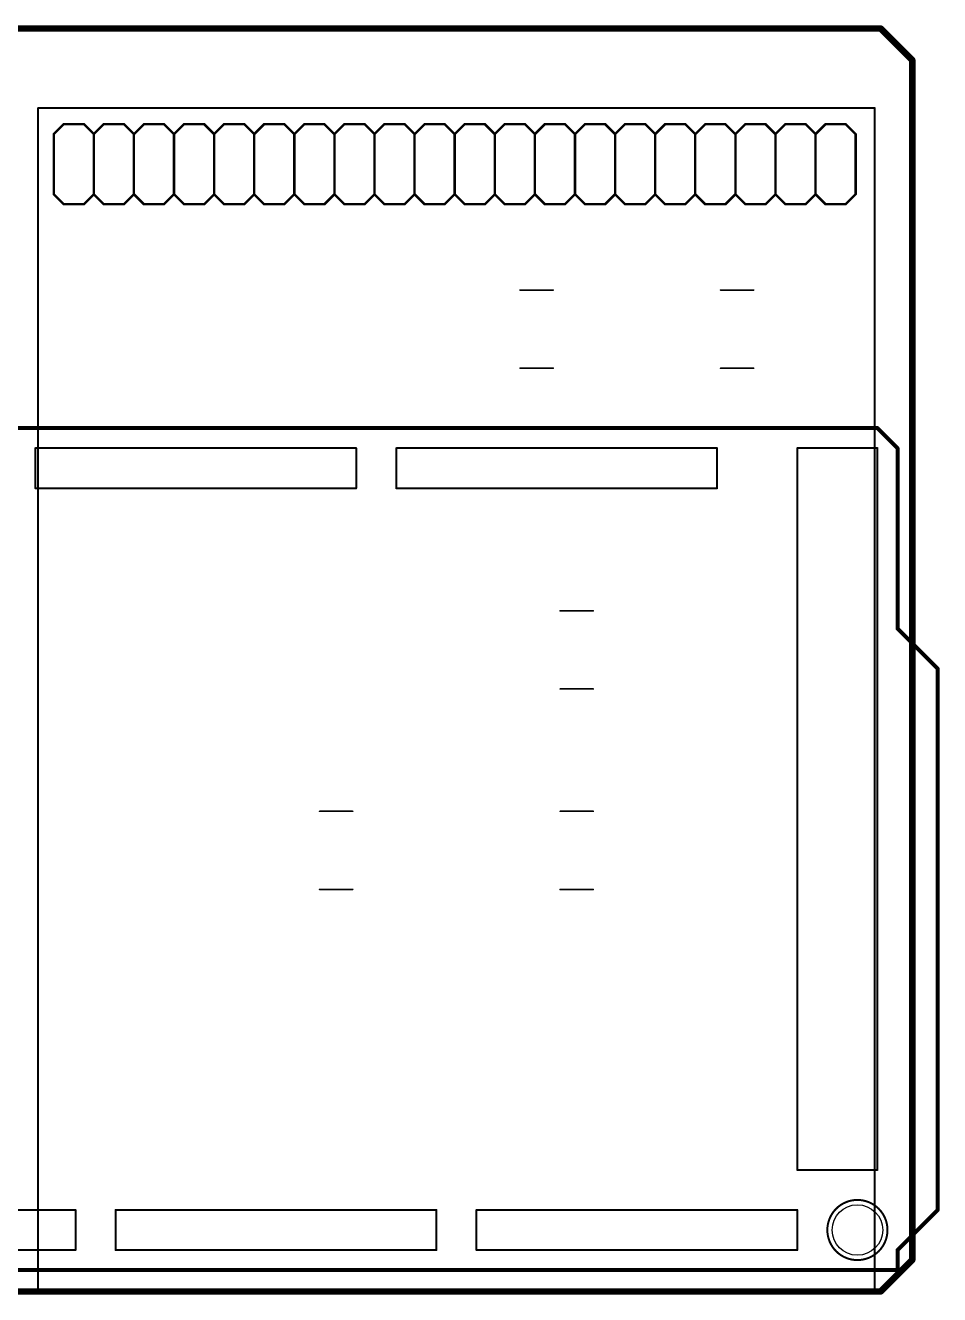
# Model space of a CAD drawing. Extents: x -3 to 102, y 0 to 80.
# Drawn here: x 43.8 to 101.7, y -0.2 to 80.2 of the extents above; entities that cross this region are included whole.
import ezdxf

# ---------------------------------------------------------------- set-up
doc = ezdxf.new("R2010")
doc.units = 0
for name, color, linetype in [('20', 7, 'CONTINUOUS'), ('21', 253, 'CONTINUOUS'), ('22', 253, 'CONTINUOUS')]:
    doc.layers.add(name, color=color, linetype=linetype)

msp = doc.modelspace()

# ---------------------------------------------------------------- linework, layer by layer
at = {"layer": '20', "const_width": 0.4064}
for points in [[(2, 80), (98, 80)], [(98, 80), (100, 78)], [(100, 2), (100, 78)], [(98, 0), (100, 2)], [(2, 0), (98, 0)]]:
    msp.add_lwpolyline(points, dxfattribs=at)
at = {"layer": '20', "const_width": 0.2032}
for points in [[(98.0718, 80.0718, 1), (97.9282, 79.9282)], [(98, 79.8984, 1), (98, 80.1016)], [(100.1016, 78, 1), (99.8984, 78)], [(99.9282, 77.9282, 1), (100.0718, 78.0718)], [(99.8984, 2, 1), (100.1016, 2)], [(100.0718, 1.9282, 1), (99.9282, 2.0718)], [(97.9282, 0.0718, 1), (98.0718, -0.0718)], [(98, -0.1016, 1), (98, 0.1016)]]:
    msp.add_lwpolyline(points, format="xyb", dxfattribs=at)
at = {"layer": '20'}
msp.add_circle((96.52, 3.89), 1.6, dxfattribs=at)
at = {"layer": '21'}
for points, const_width in [([(44.62, 74.9918, 1), (44.62, 74.9283)], 0.0635), ([(44.6518, 74.96, 1), (44.5883, 74.96)], 0.0635), ([(97.6518, 74.96, 1), (97.5883, 74.96)], 0.0635), ([(97.62, 74.9283, 1), (97.62, 74.9918)], 0.0635), ([(46.245, 73.9881, 1), (46.245, 73.9119)], 0.0762), ([(46.2719, 73.9231, 1), (46.2181, 73.9769)], 0.0762), ([(47.5419, 73.9769, 1), (47.4881, 73.9231)], 0.0762), ([(47.515, 73.9119, 1), (47.515, 73.9881)], 0.0762), ([(48.785, 73.9881, 1), (48.785, 73.9119)], 0.0762), ([(48.8119, 73.9231, 1), (48.7581, 73.9769)], 0.0762), ([(50.0819, 73.9769, 1), (50.0281, 73.9231)], 0.0762), ([(50.055, 73.9119, 1), (50.055, 73.9881)], 0.0762), ([(51.325, 73.9881, 1), (51.325, 73.9119)], 0.0762), ([(51.3519, 73.9231, 1), (51.2981, 73.9769)], 0.0762), ([(52.6219, 73.9769, 1), (52.5681, 73.9231)], 0.0762), ([(52.595, 73.9119, 1), (52.595, 73.9881)], 0.0762), ([(53.865, 73.9881, 1), (53.865, 73.9119)], 0.0762), ([(53.8919, 73.9231, 1), (53.8381, 73.9769)], 0.0762), ([(55.1619, 73.9769, 1), (55.1081, 73.9231)], 0.0762), ([(55.135, 73.9119, 1), (55.135, 73.9881)], 0.0762), ([(56.405, 73.9881, 1), (56.405, 73.9119)], 0.0762), ([(56.4319, 73.9231, 1), (56.3781, 73.9769)], 0.0762), ([(57.7019, 73.9769, 1), (57.6481, 73.9231)], 0.0762), ([(57.675, 73.9119, 1), (57.675, 73.9881)], 0.0762), ([(58.945, 73.9881, 1), (58.945, 73.9119)], 0.0762), ([(58.9719, 73.9231, 1), (58.9181, 73.9769)], 0.0762), ([(60.2419, 73.9769, 1), (60.1881, 73.9231)], 0.0762), ([(60.215, 73.9119, 1), (60.215, 73.9881)], 0.0762), ([(61.485, 73.9881, 1), (61.485, 73.9119)], 0.0762), ([(61.5119, 73.9231, 1), (61.4581, 73.9769)], 0.0762), ([(62.7819, 73.9769, 1), (62.7281, 73.9231)], 0.0762), ([(62.755, 73.9119, 1), (62.755, 73.9881)], 0.0762), ([(64.025, 73.9881, 1), (64.025, 73.9119)], 0.0762), ([(64.0519, 73.9231, 1), (63.9981, 73.9769)], 0.0762), ([(65.3219, 73.9769, 1), (65.2681, 73.9231)], 0.0762), ([(65.295, 73.9119, 1), (65.295, 73.9881)], 0.0762), ([(66.565, 73.9881, 1), (66.565, 73.9119)], 0.0762), ([(66.5919, 73.9231, 1), (66.5381, 73.9769)], 0.0762), ([(67.8619, 73.9769, 1), (67.8081, 73.9231)], 0.0762), ([(67.835, 73.9119, 1), (67.835, 73.9881)], 0.0762), ([(69.105, 73.9881, 1), (69.105, 73.9119)], 0.0762), ([(69.1319, 73.9231, 1), (69.0781, 73.9769)], 0.0762), ([(70.4019, 73.9769, 1), (70.3481, 73.9231)], 0.0762), ([(70.375, 73.9119, 1), (70.375, 73.9881)], 0.0762), ([(71.645, 73.9881, 1), (71.645, 73.9119)], 0.0762), ([(71.6719, 73.9231, 1), (71.6181, 73.9769)], 0.0762), ([(72.9419, 73.9769, 1), (72.8881, 73.9231)], 0.0762), ([(72.915, 73.9119, 1), (72.915, 73.9881)], 0.0762), ([(74.185, 73.9881, 1), (74.185, 73.9119)], 0.0762), ([(74.2119, 73.9231, 1), (74.1581, 73.9769)], 0.0762), ([(75.4819, 73.9769, 1), (75.4281, 73.9231)], 0.0762), ([(75.455, 73.9119, 1), (75.455, 73.9881)], 0.0762), ([(76.725, 73.9881, 1), (76.725, 73.9119)], 0.0762), ([(76.7519, 73.9231, 1), (76.6981, 73.9769)], 0.0762), ([(78.0219, 73.9769, 1), (77.9681, 73.9231)], 0.0762), ([(77.995, 73.9119, 1), (77.995, 73.9881)], 0.0762), ([(79.265, 73.9881, 1), (79.265, 73.9119)], 0.0762), ([(79.2919, 73.9231, 1), (79.2381, 73.9769)], 0.0762), ([(80.5619, 73.9769, 1), (80.5081, 73.9231)], 0.0762), ([(80.535, 73.9119, 1), (80.535, 73.9881)], 0.0762), ([(81.805, 73.9881, 1), (81.805, 73.9119)], 0.0762), ([(81.8319, 73.9231, 1), (81.7781, 73.9769)], 0.0762), ([(83.1019, 73.9769, 1), (83.0481, 73.9231)], 0.0762), ([(83.075, 73.9119, 1), (83.075, 73.9881)], 0.0762), ([(84.345, 73.9881, 1), (84.345, 73.9119)], 0.0762), ([(84.3719, 73.9231, 1), (84.3181, 73.9769)], 0.0762), ([(85.6419, 73.9769, 1), (85.5881, 73.9231)], 0.0762), ([(85.615, 73.9119, 1), (85.615, 73.9881)], 0.0762), ([(86.885, 73.9881, 1), (86.885, 73.9119)], 0.0762), ([(86.9119, 73.9231, 1), (86.8581, 73.9769)], 0.0762), ([(88.1819, 73.9769, 1), (88.1281, 73.9231)], 0.0762), ([(88.155, 73.9119, 1), (88.155, 73.9881)], 0.0762), ([(89.425, 73.9881, 1), (89.425, 73.9119)], 0.0762), ([(89.4519, 73.9231, 1), (89.3981, 73.9769)], 0.0762), ([(90.7219, 73.9769, 1), (90.6681, 73.9231)], 0.0762), ([(90.695, 73.9119, 1), (90.695, 73.9881)], 0.0762), ([(91.965, 73.9881, 1), (91.965, 73.9119)], 0.0762), ([(91.9919, 73.9231, 1), (91.9381, 73.9769)], 0.0762), ([(93.2619, 73.9769, 1), (93.2081, 73.9231)], 0.0762), ([(93.235, 73.9119, 1), (93.235, 73.9881)], 0.0762), ([(94.505, 73.9881, 1), (94.505, 73.9119)], 0.0762), ([(94.5319, 73.9231, 1), (94.4781, 73.9769)], 0.0762), ([(95.8019, 73.9769, 1), (95.7481, 73.9231)], 0.0762), ([(95.775, 73.9119, 1), (95.775, 73.9881)], 0.0762), ([(45.6481, 73.315, 1), (45.5719, 73.315)], 0.0762), ([(45.5831, 73.3419, 1), (45.6369, 73.2881)], 0.0762), ([(48.1881, 73.315, 1), (48.1119, 73.315)], 0.0762), ([(48.1231, 73.3419, 1), (48.1769, 73.2881)], 0.0762), ([(48.1231, 73.2881, 1), (48.1769, 73.3419)], 0.0762), ([(50.7281, 73.315, 1), (50.6519, 73.315)], 0.0762), ([(50.6631, 73.3419, 1), (50.7169, 73.2881)], 0.0762), ([(50.6631, 73.2881, 1), (50.7169, 73.3419)], 0.0762), ([(53.2681, 73.315, 1), (53.1919, 73.315)], 0.0762), ([(53.2031, 73.3419, 1), (53.2569, 73.2881)], 0.0762), ([(53.2031, 73.2881, 1), (53.2569, 73.3419)], 0.0762), ([(55.8081, 73.315, 1), (55.7319, 73.315)], 0.0762), ([(55.7431, 73.3419, 1), (55.7969, 73.2881)], 0.0762), ([(55.7431, 73.2881, 1), (55.7969, 73.3419)], 0.0762), ([(58.3481, 73.315, 1), (58.2719, 73.315)], 0.0762), ([(58.2831, 73.3419, 1), (58.3369, 73.2881)], 0.0762), ([(58.2831, 73.2881, 1), (58.3369, 73.3419)], 0.0762), ([(60.8881, 73.315, 1), (60.8119, 73.315)], 0.0762), ([(60.8231, 73.3419, 1), (60.8769, 73.2881)], 0.0762), ([(60.8231, 73.2881, 1), (60.8769, 73.3419)], 0.0762), ([(63.4281, 73.315, 1), (63.3519, 73.315)], 0.0762), ([(63.3631, 73.3419, 1), (63.4169, 73.2881)], 0.0762), ([(63.3631, 73.2881, 1), (63.4169, 73.3419)], 0.0762), ([(65.9681, 73.315, 1), (65.8919, 73.315)], 0.0762), ([(65.9031, 73.3419, 1), (65.9569, 73.2881)], 0.0762), ([(65.9031, 73.2881, 1), (65.9569, 73.3419)], 0.0762), ([(68.5081, 73.315, 1), (68.4319, 73.315)], 0.0762), ([(68.4431, 73.3419, 1), (68.4969, 73.2881)], 0.0762), ([(68.4431, 73.2881, 1), (68.4969, 73.3419)], 0.0762), ([(71.0481, 73.315, 1), (70.9719, 73.315)], 0.0762), ([(70.9831, 73.3419, 1), (71.0369, 73.2881)], 0.0762), ([(70.9831, 73.2881, 1), (71.0369, 73.3419)], 0.0762), ([(73.5881, 73.315, 1), (73.5119, 73.315)], 0.0762), ([(73.5231, 73.3419, 1), (73.5769, 73.2881)], 0.0762), ([(73.5231, 73.2881, 1), (73.5769, 73.3419)], 0.0762), ([(76.1281, 73.315, 1), (76.0519, 73.315)], 0.0762), ([(76.0631, 73.3419, 1), (76.1169, 73.2881)], 0.0762), ([(76.0631, 73.2881, 1), (76.1169, 73.3419)], 0.0762), ([(78.6681, 73.315, 1), (78.5919, 73.315)], 0.0762), ([(78.6031, 73.3419, 1), (78.6569, 73.2881)], 0.0762), ([(78.6031, 73.2881, 1), (78.6569, 73.3419)], 0.0762), ([(81.2081, 73.315, 1), (81.1319, 73.315)], 0.0762), ([(81.1431, 73.3419, 1), (81.1969, 73.2881)], 0.0762), ([(81.1431, 73.2881, 1), (81.1969, 73.3419)], 0.0762), ([(83.7481, 73.315, 1), (83.6719, 73.315)], 0.0762), ([(83.6831, 73.3419, 1), (83.7369, 73.2881)], 0.0762), ([(83.6831, 73.2881, 1), (83.7369, 73.3419)], 0.0762), ([(86.2881, 73.315, 1), (86.2119, 73.315)], 0.0762), ([(86.2231, 73.3419, 1), (86.2769, 73.2881)], 0.0762), ([(86.2231, 73.2881, 1), (86.2769, 73.3419)], 0.0762), ([(88.8281, 73.315, 1), (88.7519, 73.315)], 0.0762), ([(88.7631, 73.3419, 1), (88.8169, 73.2881)], 0.0762), ([(88.7631, 73.2881, 1), (88.8169, 73.3419)], 0.0762), ([(91.3681, 73.315, 1), (91.2919, 73.315)], 0.0762), ([(91.3031, 73.3419, 1), (91.3569, 73.2881)], 0.0762), ([(91.3031, 73.2881, 1), (91.3569, 73.3419)], 0.0762), ([(93.9081, 73.315, 1), (93.8319, 73.315)], 0.0762), ([(93.8431, 73.3419, 1), (93.8969, 73.2881)], 0.0762), ([(93.8431, 73.2881, 1), (93.8969, 73.3419)], 0.0762), ([(96.4481, 73.315, 1), (96.3719, 73.315)], 0.0762), ([(96.3831, 73.2881, 1), (96.4369, 73.3419)], 0.0762), ([(45.5719, 69.505, 1), (45.6481, 69.505)], 0.0762), ([(45.6369, 69.5319, 1), (45.5831, 69.4781)], 0.0762), ([(48.1119, 69.505, 1), (48.1881, 69.505)], 0.0762), ([(48.1769, 69.5319, 1), (48.1231, 69.4781)], 0.0762), ([(48.1769, 69.4781, 1), (48.1231, 69.5319)], 0.0762), ([(50.6519, 69.505, 1), (50.7281, 69.505)], 0.0762), ([(50.7169, 69.5319, 1), (50.6631, 69.4781)], 0.0762), ([(50.7169, 69.4781, 1), (50.6631, 69.5319)], 0.0762), ([(53.1919, 69.505, 1), (53.2681, 69.505)], 0.0762), ([(53.2569, 69.5319, 1), (53.2031, 69.4781)], 0.0762), ([(53.2569, 69.4781, 1), (53.2031, 69.5319)], 0.0762), ([(55.7319, 69.505, 1), (55.8081, 69.505)], 0.0762), ([(55.7969, 69.5319, 1), (55.7431, 69.4781)], 0.0762), ([(55.7969, 69.4781, 1), (55.7431, 69.5319)], 0.0762), ([(58.2719, 69.505, 1), (58.3481, 69.505)], 0.0762), ([(58.3369, 69.5319, 1), (58.2831, 69.4781)], 0.0762), ([(58.3369, 69.4781, 1), (58.2831, 69.5319)], 0.0762), ([(60.8119, 69.505, 1), (60.8881, 69.505)], 0.0762), ([(60.8769, 69.5319, 1), (60.8231, 69.4781)], 0.0762), ([(60.8769, 69.4781, 1), (60.8231, 69.5319)], 0.0762), ([(63.3519, 69.505, 1), (63.4281, 69.505)], 0.0762), ([(63.4169, 69.5319, 1), (63.3631, 69.4781)], 0.0762), ([(63.4169, 69.4781, 1), (63.3631, 69.5319)], 0.0762), ([(65.8919, 69.505, 1), (65.9681, 69.505)], 0.0762), ([(65.9569, 69.5319, 1), (65.9031, 69.4781)], 0.0762), ([(65.9569, 69.4781, 1), (65.9031, 69.5319)], 0.0762), ([(68.4319, 69.505, 1), (68.5081, 69.505)], 0.0762), ([(68.4969, 69.5319, 1), (68.4431, 69.4781)], 0.0762), ([(68.4969, 69.4781, 1), (68.4431, 69.5319)], 0.0762), ([(70.9719, 69.505, 1), (71.0481, 69.505)], 0.0762), ([(71.0369, 69.5319, 1), (70.9831, 69.4781)], 0.0762), ([(71.0369, 69.4781, 1), (70.9831, 69.5319)], 0.0762), ([(73.5119, 69.505, 1), (73.5881, 69.505)], 0.0762), ([(73.5769, 69.5319, 1), (73.5231, 69.4781)], 0.0762), ([(73.5769, 69.4781, 1), (73.5231, 69.5319)], 0.0762), ([(76.0519, 69.505, 1), (76.1281, 69.505)], 0.0762), ([(76.1169, 69.5319, 1), (76.0631, 69.4781)], 0.0762), ([(76.1169, 69.4781, 1), (76.0631, 69.5319)], 0.0762), ([(78.5919, 69.505, 1), (78.6681, 69.505)], 0.0762), ([(78.6569, 69.5319, 1), (78.6031, 69.4781)], 0.0762), ([(78.6569, 69.4781, 1), (78.6031, 69.5319)], 0.0762), ([(81.1319, 69.505, 1), (81.2081, 69.505)], 0.0762), ([(81.1969, 69.5319, 1), (81.1431, 69.4781)], 0.0762), ([(81.1969, 69.4781, 1), (81.1431, 69.5319)], 0.0762), ([(83.6719, 69.505, 1), (83.7481, 69.505)], 0.0762), ([(83.7369, 69.5319, 1), (83.6831, 69.4781)], 0.0762), ([(83.7369, 69.4781, 1), (83.6831, 69.5319)], 0.0762), ([(86.2119, 69.505, 1), (86.2881, 69.505)], 0.0762), ([(86.2769, 69.5319, 1), (86.2231, 69.4781)], 0.0762), ([(86.2769, 69.4781, 1), (86.2231, 69.5319)], 0.0762), ([(88.7519, 69.505, 1), (88.8281, 69.505)], 0.0762), ([(88.8169, 69.5319, 1), (88.7631, 69.4781)], 0.0762), ([(88.8169, 69.4781, 1), (88.7631, 69.5319)], 0.0762), ([(91.2919, 69.505, 1), (91.3681, 69.505)], 0.0762), ([(91.3569, 69.5319, 1), (91.3031, 69.4781)], 0.0762), ([(91.3569, 69.4781, 1), (91.3031, 69.5319)], 0.0762), ([(93.8319, 69.505, 1), (93.9081, 69.505)], 0.0762), ([(93.8969, 69.5319, 1), (93.8431, 69.4781)], 0.0762), ([(93.8969, 69.4781, 1), (93.8431, 69.5319)], 0.0762), ([(96.3719, 69.505, 1), (96.4481, 69.505)], 0.0762), ([(96.4369, 69.4781, 1), (96.3831, 69.5319)], 0.0762), ([(46.245, 68.9081, 1), (46.245, 68.8319)], 0.0762), ([(46.2181, 68.8431, 1), (46.2719, 68.8969)], 0.0762), ([(47.4881, 68.8969, 1), (47.5419, 68.8431)], 0.0762), ([(47.515, 68.8319, 1), (47.515, 68.9081)], 0.0762), ([(48.785, 68.9081, 1), (48.785, 68.8319)], 0.0762), ([(48.7581, 68.8431, 1), (48.8119, 68.8969)], 0.0762), ([(50.0281, 68.8969, 1), (50.0819, 68.8431)], 0.0762), ([(50.055, 68.8319, 1), (50.055, 68.9081)], 0.0762), ([(51.325, 68.9081, 1), (51.325, 68.8319)], 0.0762), ([(51.2981, 68.8431, 1), (51.3519, 68.8969)], 0.0762), ([(52.5681, 68.8969, 1), (52.6219, 68.8431)], 0.0762), ([(52.595, 68.8319, 1), (52.595, 68.9081)], 0.0762), ([(53.865, 68.9081, 1), (53.865, 68.8319)], 0.0762), ([(53.8381, 68.8431, 1), (53.8919, 68.8969)], 0.0762), ([(55.1081, 68.8969, 1), (55.1619, 68.8431)], 0.0762), ([(55.135, 68.8319, 1), (55.135, 68.9081)], 0.0762), ([(56.405, 68.9081, 1), (56.405, 68.8319)], 0.0762), ([(56.3781, 68.8431, 1), (56.4319, 68.8969)], 0.0762), ([(57.6481, 68.8969, 1), (57.7019, 68.8431)], 0.0762), ([(57.675, 68.8319, 1), (57.675, 68.9081)], 0.0762), ([(58.945, 68.9081, 1), (58.945, 68.8319)], 0.0762), ([(58.9181, 68.8431, 1), (58.9719, 68.8969)], 0.0762), ([(60.1881, 68.8969, 1), (60.2419, 68.8431)], 0.0762), ([(60.215, 68.8319, 1), (60.215, 68.9081)], 0.0762), ([(61.485, 68.9081, 1), (61.485, 68.8319)], 0.0762), ([(61.4581, 68.8431, 1), (61.5119, 68.8969)], 0.0762), ([(62.7281, 68.8969, 1), (62.7819, 68.8431)], 0.0762), ([(62.755, 68.8319, 1), (62.755, 68.9081)], 0.0762), ([(64.025, 68.9081, 1), (64.025, 68.8319)], 0.0762), ([(63.9981, 68.8431, 1), (64.0519, 68.8969)], 0.0762), ([(65.2681, 68.8969, 1), (65.3219, 68.8431)], 0.0762), ([(65.295, 68.8319, 1), (65.295, 68.9081)], 0.0762), ([(66.565, 68.9081, 1), (66.565, 68.8319)], 0.0762), ([(66.5381, 68.8431, 1), (66.5919, 68.8969)], 0.0762), ([(67.8081, 68.8969, 1), (67.8619, 68.8431)], 0.0762), ([(67.835, 68.8319, 1), (67.835, 68.9081)], 0.0762), ([(69.105, 68.9081, 1), (69.105, 68.8319)], 0.0762), ([(69.0781, 68.8431, 1), (69.1319, 68.8969)], 0.0762), ([(70.3481, 68.8969, 1), (70.4019, 68.8431)], 0.0762), ([(70.375, 68.8319, 1), (70.375, 68.9081)], 0.0762), ([(71.645, 68.9081, 1), (71.645, 68.8319)], 0.0762), ([(71.6181, 68.8431, 1), (71.6719, 68.8969)], 0.0762), ([(72.8881, 68.8969, 1), (72.9419, 68.8431)], 0.0762), ([(72.915, 68.8319, 1), (72.915, 68.9081)], 0.0762), ([(74.185, 68.9081, 1), (74.185, 68.8319)], 0.0762), ([(74.1581, 68.8431, 1), (74.2119, 68.8969)], 0.0762), ([(75.4281, 68.8969, 1), (75.4819, 68.8431)], 0.0762), ([(75.455, 68.8319, 1), (75.455, 68.9081)], 0.0762), ([(76.725, 68.9081, 1), (76.725, 68.8319)], 0.0762), ([(76.6981, 68.8431, 1), (76.7519, 68.8969)], 0.0762), ([(77.9681, 68.8969, 1), (78.0219, 68.8431)], 0.0762), ([(77.995, 68.8319, 1), (77.995, 68.9081)], 0.0762), ([(79.265, 68.9081, 1), (79.265, 68.8319)], 0.0762), ([(79.2381, 68.8431, 1), (79.2919, 68.8969)], 0.0762), ([(80.5081, 68.8969, 1), (80.5619, 68.8431)], 0.0762), ([(80.535, 68.8319, 1), (80.535, 68.9081)], 0.0762), ([(81.805, 68.9081, 1), (81.805, 68.8319)], 0.0762), ([(81.7781, 68.8431, 1), (81.8319, 68.8969)], 0.0762), ([(83.0481, 68.8969, 1), (83.1019, 68.8431)], 0.0762), ([(83.075, 68.8319, 1), (83.075, 68.9081)], 0.0762), ([(84.345, 68.9081, 1), (84.345, 68.8319)], 0.0762), ([(84.3181, 68.8431, 1), (84.3719, 68.8969)], 0.0762), ([(85.5881, 68.8969, 1), (85.6419, 68.8431)], 0.0762), ([(85.615, 68.8319, 1), (85.615, 68.9081)], 0.0762), ([(86.885, 68.9081, 1), (86.885, 68.8319)], 0.0762), ([(86.8581, 68.8431, 1), (86.9119, 68.8969)], 0.0762), ([(88.1281, 68.8969, 1), (88.1819, 68.8431)], 0.0762), ([(88.155, 68.8319, 1), (88.155, 68.9081)], 0.0762), ([(89.425, 68.9081, 1), (89.425, 68.8319)], 0.0762), ([(89.3981, 68.8431, 1), (89.4519, 68.8969)], 0.0762), ([(90.6681, 68.8969, 1), (90.7219, 68.8431)], 0.0762), ([(90.695, 68.8319, 1), (90.695, 68.9081)], 0.0762), ([(91.965, 68.9081, 1), (91.965, 68.8319)], 0.0762), ([(91.9381, 68.8431, 1), (91.9919, 68.8969)], 0.0762), ([(93.2081, 68.8969, 1), (93.2619, 68.8431)], 0.0762), ([(93.235, 68.8319, 1), (93.235, 68.9081)], 0.0762), ([(94.505, 68.9081, 1), (94.505, 68.8319)], 0.0762), ([(94.4781, 68.8431, 1), (94.5319, 68.8969)], 0.0762), ([(95.7481, 68.8969, 1), (95.8019, 68.8431)], 0.0762), ([(95.775, 68.8319, 1), (95.775, 68.9081)], 0.0762), ([(75.15, 63.4604, 1), (75.15, 63.4096)], 0.0508), ([(77.25, 63.4096, 1), (77.25, 63.4604)], 0.0508), ([(87.85, 63.4604, 1), (87.85, 63.4096)], 0.0508), ([(89.95, 63.4096, 1), (89.95, 63.4604)], 0.0508), ([(75.15, 58.5104, 1), (75.15, 58.4596)], 0.0508), ([(77.25, 58.4596, 1), (77.25, 58.5104)], 0.0508), ([(87.85, 58.5104, 1), (87.85, 58.4596)], 0.0508), ([(89.95, 58.4596, 1), (89.95, 58.5104)], 0.0508), ([(44.45, 53.4518, 1), (44.45, 53.3882)], 0.0635), ([(44.4818, 53.42, 1), (44.4183, 53.42)], 0.0635), ([(64.8017, 53.42, 1), (64.7382, 53.42)], 0.0635), ([(64.77, 53.3882, 1), (64.77, 53.4518)], 0.0635), ([(67.3418, 53.42, 1), (67.2782, 53.42)], 0.0635), ([(67.31, 53.4518, 1), (67.31, 53.3882)], 0.0635), ([(87.6618, 53.42, 1), (87.5983, 53.42)], 0.0635), ([(87.63, 53.3882, 1), (87.63, 53.4518)], 0.0635), ([(92.71, 53.4518, 1), (92.71, 53.3882)], 0.0635), ([(92.7418, 53.42, 1), (92.6783, 53.42)], 0.0635), ([(97.8218, 53.42, 1), (97.7583, 53.42)], 0.0635), ([(97.79, 53.3882, 1), (97.79, 53.4518)], 0.0635), ([(44.45, 50.9118, 1), (44.45, 50.8483)], 0.0635), ([(44.4183, 50.88, 1), (44.4818, 50.88)], 0.0635), ([(64.7382, 50.88, 1), (64.8017, 50.88)], 0.0635), ([(64.77, 50.8483, 1), (64.77, 50.9118)], 0.0635), ([(67.2782, 50.88, 1), (67.3418, 50.88)], 0.0635), ([(67.31, 50.9118, 1), (67.31, 50.8483)], 0.0635), ([(87.5983, 50.88, 1), (87.6618, 50.88)], 0.0635), ([(87.63, 50.8483, 1), (87.63, 50.9118)], 0.0635), ([(77.69, 43.1404, 1), (77.69, 43.0896)], 0.0508), ([(79.79, 43.0896, 1), (79.79, 43.1404)], 0.0508), ([(77.69, 38.1904, 1), (77.69, 38.1396)], 0.0508), ([(79.79, 38.1396, 1), (79.79, 38.1904)], 0.0508), ([(62.45, 30.4404, 1), (62.45, 30.3896)], 0.0508), ([(64.55, 30.3896, 1), (64.55, 30.4404)], 0.0508), ([(77.69, 30.4404, 1), (77.69, 30.3896)], 0.0508), ([(79.79, 30.3896, 1), (79.79, 30.4404)], 0.0508), ([(62.45, 25.4904, 1), (62.45, 25.4396)], 0.0508), ([(64.55, 25.4396, 1), (64.55, 25.4904)], 0.0508), ([(77.69, 25.4904, 1), (77.69, 25.4396)], 0.0508), ([(79.79, 25.4396, 1), (79.79, 25.4904)], 0.0508), ([(92.71, 7.7317, 1), (92.71, 7.6683)], 0.0635), ([(92.6783, 7.7, 1), (92.7418, 7.7)], 0.0635), ([(97.7583, 7.7, 1), (97.8218, 7.7)], 0.0635), ([(97.79, 7.6683, 1), (97.79, 7.7317)], 0.0635), ([(96.52, 1.985, 1), (96.52, 5.795, 1), (96.52, 1.985)], 0.127), ([(47.0218, 5.16, 1), (46.9582, 5.16)], 0.0635), ([(46.99, 5.1283, 1), (46.99, 5.1917)], 0.0635), ([(49.5618, 5.16, 1), (49.4982, 5.16)], 0.0635), ([(49.53, 5.1917, 1), (49.53, 5.1283)], 0.0635), ([(69.8818, 5.16, 1), (69.8183, 5.16)], 0.0635), ([(69.85, 5.1283, 1), (69.85, 5.1917)], 0.0635), ([(72.4218, 5.16, 1), (72.3582, 5.16)], 0.0635), ([(72.39, 5.1917, 1), (72.39, 5.1283)], 0.0635), ([(92.7418, 5.16, 1), (92.6783, 5.16)], 0.0635), ([(92.71, 5.1283, 1), (92.71, 5.1917)], 0.0635), ([(46.9582, 2.62, 1), (47.0218, 2.62)], 0.0635), ([(46.99, 2.5882, 1), (46.99, 2.6518)], 0.0635), ([(49.4982, 2.62, 1), (49.5618, 2.62)], 0.0635), ([(49.53, 2.6518, 1), (49.53, 2.5882)], 0.0635), ([(69.8183, 2.62, 1), (69.8818, 2.62)], 0.0635), ([(69.85, 2.5882, 1), (69.85, 2.6518)], 0.0635), ([(72.39, 2.6518, 1), (72.39, 2.5882)], 0.0635), ([(72.3582, 2.62, 1), (72.4218, 2.62)], 0.0635), ([(92.6783, 2.62, 1), (92.7418, 2.62)], 0.0635), ([(92.71, 2.5882, 1), (92.71, 2.6518)], 0.0635), ([(44.62, -0.0083, 1), (44.62, -0.0718)], 0.0635), ([(97.62, -0.0718, 1), (97.62, -0.0083)], 0.0635), ([(44.5883, -0.04, 1), (44.6518, -0.04)], 0.0635), ([(97.5883, -0.04, 1), (97.6518, -0.04)], 0.0635)]:
    msp.add_lwpolyline(points, format="xyb", dxfattribs=dict(at, const_width=const_width))
for points, const_width in [([(44.62, 74.96), (97.62, 74.96)], 0.127), ([(44.62, 74.96), (44.62, -0.04)], 0.127), ([(97.62, -0.04), (97.62, 74.96)], 0.127), ([(45.61, 73.315), (46.245, 73.95)], 0.1524), ([(46.245, 73.95), (47.515, 73.95)], 0.1524), ([(48.15, 73.315), (47.515, 73.95)], 0.1524), ([(48.15, 73.315), (48.785, 73.95)], 0.1524), ([(48.785, 73.95), (50.055, 73.95)], 0.1524), ([(50.69, 73.315), (50.055, 73.95)], 0.1524), ([(50.69, 73.315), (51.325, 73.95)], 0.1524), ([(51.325, 73.95), (52.595, 73.95)], 0.1524), ([(53.23, 73.315), (52.595, 73.95)], 0.1524), ([(53.23, 73.315), (53.865, 73.95)], 0.1524), ([(53.865, 73.95), (55.135, 73.95)], 0.1524), ([(55.77, 73.315), (55.135, 73.95)], 0.1524), ([(55.77, 73.315), (56.405, 73.95)], 0.1524), ([(57.675, 73.95), (56.405, 73.95)], 0.1524), ([(57.675, 73.95), (58.31, 73.315)], 0.1524), ([(58.31, 73.315), (58.945, 73.95)], 0.1524), ([(60.215, 73.95), (58.945, 73.95)], 0.1524), ([(60.215, 73.95), (60.85, 73.315)], 0.1524), ([(60.85, 73.315), (61.485, 73.95)], 0.1524), ([(61.485, 73.95), (62.755, 73.95)], 0.1524), ([(63.39, 73.315), (62.755, 73.95)], 0.1524), ([(63.39, 73.315), (64.025, 73.95)], 0.1524), ([(64.025, 73.95), (65.295, 73.95)], 0.1524), ([(65.93, 73.315), (65.295, 73.95)], 0.1524), ([(65.93, 73.315), (66.565, 73.95)], 0.1524), ([(66.565, 73.95), (67.835, 73.95)], 0.1524), ([(68.47, 73.315), (67.835, 73.95)], 0.1524), ([(68.47, 73.315), (69.105, 73.95)], 0.1524), ([(69.105, 73.95), (70.375, 73.95)], 0.1524), ([(71.01, 73.315), (70.375, 73.95)], 0.1524), ([(71.01, 73.315), (71.645, 73.95)], 0.1524), ([(71.645, 73.95), (72.915, 73.95)], 0.1524), ([(73.55, 73.315), (72.915, 73.95)], 0.1524), ([(73.55, 73.315), (74.185, 73.95)], 0.1524), ([(74.185, 73.95), (75.455, 73.95)], 0.1524), ([(76.09, 73.315), (75.455, 73.95)], 0.1524), ([(76.09, 73.315), (76.725, 73.95)], 0.1524), ([(76.725, 73.95), (77.995, 73.95)], 0.1524), ([(78.63, 73.315), (77.995, 73.95)], 0.1524), ([(78.63, 73.315), (79.265, 73.95)], 0.1524), ([(79.265, 73.95), (80.535, 73.95)], 0.1524), ([(81.17, 73.315), (80.535, 73.95)], 0.1524), ([(81.805, 73.95), (81.17, 73.315)], 0.1524), ([(83.075, 73.95), (81.805, 73.95)], 0.1524), ([(83.71, 73.315), (83.075, 73.95)], 0.1524), ([(84.345, 73.95), (83.71, 73.315)], 0.1524), ([(85.615, 73.95), (84.345, 73.95)], 0.1524), ([(86.25, 73.315), (85.615, 73.95)], 0.1524), ([(86.885, 73.95), (86.25, 73.315)], 0.1524), ([(88.155, 73.95), (86.885, 73.95)], 0.1524), ([(88.79, 73.315), (88.155, 73.95)], 0.1524), ([(89.425, 73.95), (88.79, 73.315)], 0.1524), ([(90.695, 73.95), (89.425, 73.95)], 0.1524), ([(91.33, 73.315), (90.695, 73.95)], 0.1524), ([(91.965, 73.95), (91.33, 73.315)], 0.1524), ([(93.235, 73.95), (91.965, 73.95)], 0.1524), ([(93.87, 73.315), (93.235, 73.95)], 0.1524), ([(94.505, 73.95), (93.87, 73.315)], 0.1524), ([(95.775, 73.95), (94.505, 73.95)], 0.1524), ([(96.41, 73.315), (95.775, 73.95)], 0.1524), ([(45.61, 69.505), (45.61, 73.315)], 0.1524), ([(48.15, 69.505), (48.15, 73.315)], 0.1524), ([(50.69, 69.505), (50.69, 73.315)], 0.1524), ([(53.23, 69.505), (53.23, 73.315)], 0.1524), ([(55.77, 69.505), (55.77, 73.315)], 0.1524), ([(58.31, 69.505), (58.31, 73.315)], 0.1524), ([(60.85, 69.505), (60.85, 73.315)], 0.1524), ([(63.39, 69.505), (63.39, 73.315)], 0.1524), ([(65.93, 69.505), (65.93, 73.315)], 0.1524), ([(68.47, 69.505), (68.47, 73.315)], 0.1524), ([(71.01, 69.505), (71.01, 73.315)], 0.1524), ([(73.55, 69.505), (73.55, 73.315)], 0.1524), ([(76.09, 69.505), (76.09, 73.315)], 0.1524), ([(78.63, 69.505), (78.63, 73.315)], 0.1524), ([(81.17, 69.505), (81.17, 73.315)], 0.1524), ([(83.71, 69.505), (83.71, 73.315)], 0.1524), ([(86.25, 69.505), (86.25, 73.315)], 0.1524), ([(88.79, 69.505), (88.79, 73.315)], 0.1524), ([(91.33, 69.505), (91.33, 73.315)], 0.1524), ([(93.87, 69.505), (93.87, 73.315)], 0.1524), ([(96.41, 73.315), (96.41, 69.505)], 0.1524), ([(46.245, 68.87), (45.61, 69.505)], 0.1524), ([(48.15, 69.505), (47.515, 68.87)], 0.1524), ([(48.785, 68.87), (48.15, 69.505)], 0.1524), ([(50.69, 69.505), (50.055, 68.87)], 0.1524), ([(51.325, 68.87), (50.69, 69.505)], 0.1524), ([(53.23, 69.505), (52.595, 68.87)], 0.1524), ([(53.865, 68.87), (53.23, 69.505)], 0.1524), ([(55.77, 69.505), (55.135, 68.87)], 0.1524), ([(56.405, 68.87), (55.77, 69.505)], 0.1524), ([(58.31, 69.505), (57.675, 68.87)], 0.1524), ([(58.945, 68.87), (58.31, 69.505)], 0.1524), ([(60.85, 69.505), (60.215, 68.87)], 0.1524), ([(61.485, 68.87), (60.85, 69.505)], 0.1524), ([(63.39, 69.505), (62.755, 68.87)], 0.1524), ([(64.025, 68.87), (63.39, 69.505)], 0.1524), ([(65.93, 69.505), (65.295, 68.87)], 0.1524), ([(65.93, 69.505), (66.565, 68.87)], 0.1524), ([(68.47, 69.505), (67.835, 68.87)], 0.1524), ([(69.105, 68.87), (68.47, 69.505)], 0.1524), ([(71.01, 69.505), (70.375, 68.87)], 0.1524), ([(71.645, 68.87), (71.01, 69.505)], 0.1524), ([(73.55, 69.505), (72.915, 68.87)], 0.1524), ([(74.185, 68.87), (73.55, 69.505)], 0.1524), ([(76.09, 69.505), (75.455, 68.87)], 0.1524), ([(76.725, 68.87), (76.09, 69.505)], 0.1524), ([(78.63, 69.505), (77.995, 68.87)], 0.1524), ([(79.265, 68.87), (78.63, 69.505)], 0.1524), ([(81.17, 69.505), (80.535, 68.87)], 0.1524), ([(81.805, 68.87), (81.17, 69.505)], 0.1524), ([(83.71, 69.505), (83.075, 68.87)], 0.1524), ([(84.345, 68.87), (83.71, 69.505)], 0.1524), ([(86.25, 69.505), (85.615, 68.87)], 0.1524), ([(86.885, 68.87), (86.25, 69.505)], 0.1524), ([(88.79, 69.505), (88.155, 68.87)], 0.1524), ([(89.425, 68.87), (88.79, 69.505)], 0.1524), ([(91.33, 69.505), (90.695, 68.87)], 0.1524), ([(91.965, 68.87), (91.33, 69.505)], 0.1524), ([(93.87, 69.505), (93.235, 68.87)], 0.1524), ([(94.505, 68.87), (93.87, 69.505)], 0.1524), ([(96.41, 69.505), (95.775, 68.87)], 0.1524), ([(46.245, 68.87), (47.515, 68.87)], 0.1524), ([(48.785, 68.87), (50.055, 68.87)], 0.1524), ([(51.325, 68.87), (52.595, 68.87)], 0.1524), ([(53.865, 68.87), (55.135, 68.87)], 0.1524), ([(56.405, 68.87), (57.675, 68.87)], 0.1524), ([(58.945, 68.87), (60.215, 68.87)], 0.1524), ([(61.485, 68.87), (62.755, 68.87)], 0.1524), ([(64.025, 68.87), (65.295, 68.87)], 0.1524), ([(67.835, 68.87), (66.565, 68.87)], 0.1524), ([(70.375, 68.87), (69.105, 68.87)], 0.1524), ([(72.915, 68.87), (71.645, 68.87)], 0.1524), ([(75.455, 68.87), (74.185, 68.87)], 0.1524), ([(77.995, 68.87), (76.725, 68.87)], 0.1524), ([(80.535, 68.87), (79.265, 68.87)], 0.1524), ([(83.075, 68.87), (81.805, 68.87)], 0.1524), ([(85.615, 68.87), (84.345, 68.87)], 0.1524), ([(88.155, 68.87), (86.885, 68.87)], 0.1524), ([(90.695, 68.87), (89.425, 68.87)], 0.1524), ([(93.235, 68.87), (91.965, 68.87)], 0.1524), ([(95.775, 68.87), (94.505, 68.87)], 0.1524), ([(75.15, 63.435), (77.25, 63.435)], 0.1016), ([(87.85, 63.435), (89.95, 63.435)], 0.1016), ([(77.25, 58.485), (75.15, 58.485)], 0.1016), ([(89.95, 58.485), (87.85, 58.485)], 0.1016), ([(44.45, 50.88), (44.45, 53.42)], 0.127), ([(44.45, 53.42), (64.77, 53.42)], 0.127), ([(64.77, 53.42), (64.77, 50.88)], 0.127), ([(67.31, 53.42), (67.31, 50.88)], 0.127), ([(67.31, 53.42), (87.63, 53.42)], 0.127), ([(87.63, 53.42), (87.63, 50.88)], 0.127), ([(97.79, 53.42), (92.71, 53.42)], 0.127), ([(92.71, 53.42), (92.71, 7.7)], 0.127), ([(97.79, 7.7), (97.79, 53.42)], 0.127), ([(64.77, 50.88), (44.45, 50.88)], 0.127), ([(87.63, 50.88), (67.31, 50.88)], 0.127), ([(77.69, 43.115), (79.79, 43.115)], 0.1016), ([(79.79, 38.165), (77.69, 38.165)], 0.1016), ([(62.45, 30.415), (64.55, 30.415)], 0.1016), ([(77.69, 30.415), (79.79, 30.415)], 0.1016), ([(64.55, 25.465), (62.45, 25.465)], 0.1016), ([(79.79, 25.465), (77.69, 25.465)], 0.1016), ([(92.71, 7.7), (97.79, 7.7)], 0.127), ([(46.99, 5.16), (31.75, 5.16)], 0.127), ([(46.99, 2.62), (46.99, 5.16)], 0.127), ([(49.53, 2.62), (49.53, 5.16)], 0.127), ([(49.53, 5.16), (69.85, 5.16)], 0.127), ([(69.85, 5.16), (69.85, 2.62)], 0.127), ([(72.39, 5.16), (72.39, 2.62)], 0.127), ([(72.39, 5.16), (92.71, 5.16)], 0.127), ([(92.71, 5.16), (92.71, 2.62)], 0.127), ([(31.75, 2.62), (46.99, 2.62)], 0.127), ([(69.85, 2.62), (49.53, 2.62)], 0.127), ([(92.71, 2.62), (72.39, 2.62)], 0.127), ([(44.62, -0.04), (97.62, -0.04)], 0.127)]:
    msp.add_lwpolyline(points, dxfattribs=dict(at, const_width=const_width))
at = {"layer": '22', "const_width": 0.254}
for points in [[(97.79, 54.69), (0, 54.69)], [(99.06, 53.42), (97.79, 54.69)], [(99.06, 41.99), (99.06, 53.42)], [(101.6, 39.45), (99.06, 41.99)], [(101.6, 5.16), (101.6, 39.45)], [(99.06, 2.62), (101.6, 5.16)], [(99.06, 1.35), (99.06, 2.62)], [(0, 1.35), (99.06, 1.35)]]:
    msp.add_lwpolyline(points, dxfattribs=at)
at = {"layer": '22', "const_width": 0.127}
for points in [[(97.8349, 54.7349, 1), (97.7451, 54.6451)], [(97.79, 54.6265, 1), (97.79, 54.7535)], [(99.1235, 53.42, 1), (98.9965, 53.42)], [(99.0151, 53.3751, 1), (99.1049, 53.4649)], [(99.1049, 42.0349, 1), (99.0151, 41.9451)], [(98.9965, 41.99, 1), (99.1235, 41.99)], [(101.6635, 39.45, 1), (101.5365, 39.45)], [(101.5551, 39.4051, 1), (101.6449, 39.4949)], [(101.5365, 5.16, 1), (101.6635, 5.16)], [(101.6449, 5.1151, 1), (101.5551, 5.2049)], [(99.1235, 2.62, 1), (98.9965, 2.62)], [(99.0151, 2.6649, 1), (99.1049, 2.5751)], [(98.9965, 1.35, 1), (99.1235, 1.35)], [(99.06, 1.2865, 1), (99.06, 1.4135)]]:
    msp.add_lwpolyline(points, format="xyb", dxfattribs=at)

doc.saveas('drawing.dxf')
